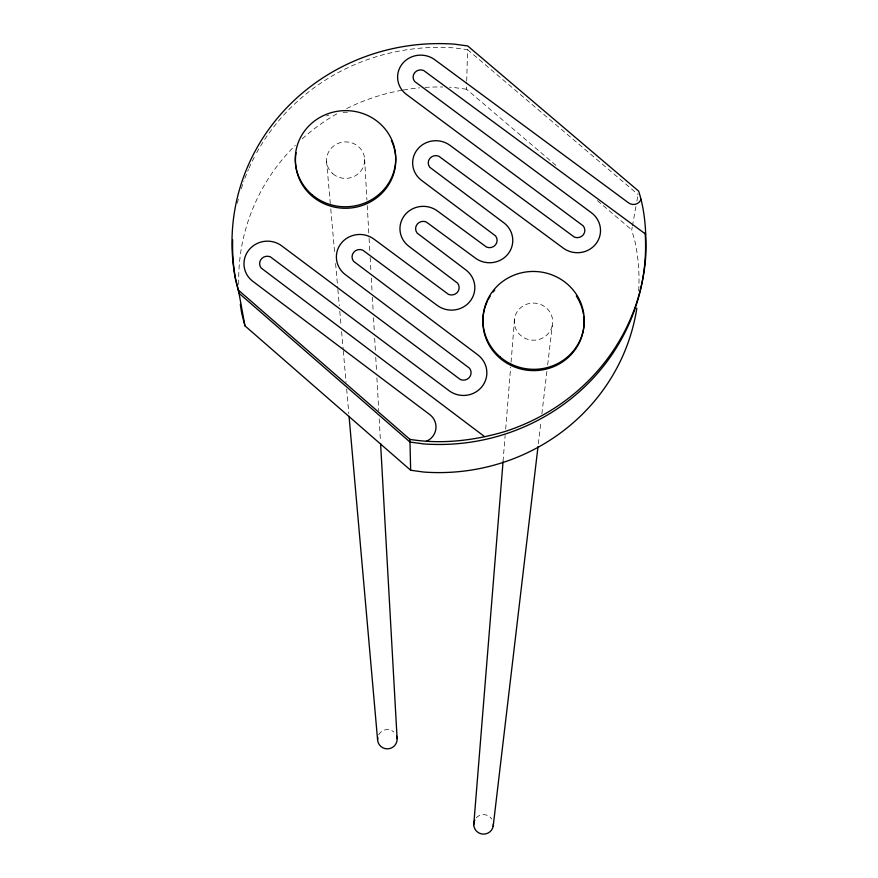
<?xml version="1.0" encoding="UTF-8"?>
<svg xmlns="http://www.w3.org/2000/svg" width="878" height="878" viewBox="0 0 878 878"><rect width="100%" height="100%" fill="white"/><g stroke="black" fill="none" stroke-linecap="round" stroke-linejoin="round"><path stroke-width="0.66" stroke-dasharray="4.39 3.29" d="M555.862 165.316L466.481 89.227L466.679 82.411M466.712 81.05L467.59 49.695L454.354 47.906A206.506 198.56 0.4 0 0 255.652 154.616M503.039 461.389L505.135 435.411M505.684 429.112L510.656 367.048M511.073 362.23L514.629 317.825M538.335 443.851L540.903 422.077M541.869 413.9L547.016 370.34M547.652 364.897L552.317 325.42A19.239 18.57 4.5 0 0 527.349 304.007A19.239 18.57 4.5 0 0 520.742 335.495A19.239 18.57 4.5 0 0 552.317 325.42M638.679 290.925A200.162 192.82 0.4 0 0 635.123 242.065L631.721 229.904L632.193 227.281M632.434 225.975L635.946 206.308M636.89 201.062L637.823 195.816M466.481 89.227L453.663 87.493A200.162 192.82 0.4 0 0 449.58 87.24M467.59 49.695L638.065 194.499M597.435 200.711L631.721 229.904M326.561 161.146L330.293 203.455M330.776 208.909L334.748 253.94M335.583 263.499L337.756 288.061M337.876 289.422L339.314 305.796M339.797 311.262L341.125 326.265M341.608 331.73L343.166 349.466M343.287 350.827L346.053 382.215M346.656 389.042L348.818 413.604M364.644 159.127L366.938 200.129M367.245 205.595L369.012 237.038M369.089 238.399L369.77 250.702M370.154 257.539L370.999 272.575M371.306 278.041L371.998 290.344M372.382 297.181L373.227 312.217M373.523 317.682L374.368 332.718M374.676 338.184L375.444 351.848M375.751 357.313L376.596 372.349M376.903 377.825L378.736 410.63M379.197 418.828L380.426 440.69M476.205 817.857A9.834 9.746 9.5 0 1 491.757 819.02M378.637 734.853A9.79 9.658 -5.5 0 1 393.893 732.011M238.75 284.472A200.162 192.82 0.4 0 1 295.348 145.287M302.197 138.823A200.162 192.82 0.4 0 1 338.337 112.988M346.733 108.543A200.162 192.82 0.4 0 1 402.036 90.225M403.375 89.995A200.162 192.82 0.4 0 1 419.596 87.844M425.04 87.416A200.162 192.82 0.4 0 1 442.764 86.999M237.389 203.18A206.506 198.56 0.4 0 1 238.344 199.196M241.318 188.66A206.506 198.56 0.4 0 1 243.941 180.868M244.885 178.311A206.506 198.56 0.4 0 1 248.474 169.421M249.023 168.17A206.506 198.56 0.4 0 1 255.004 155.823M326.517 115.94A50.178 48.005 -2.8 0 1 328.965 115.04M343.046 112.329A50.178 48.005 -2.8 0 1 349.587 112.384M332.839 173.767A19.064 18.24 -2.8 0 0 364.249 163.879A19.064 18.24 -2.8 0 0 339.72 142.829A19.064 18.24 -2.8 0 0 332.839 173.767"/><path stroke-width="1.32" d="M238.454 290.179L409.927 439.373C441.524 444.487 473.977 440.657 504.543 431.658A207.109 199.108 0.4 0 0 645.791 255.52C646.406 233.877 645.341 211.894 638.657 191.141L467.689 45.941L454.42 44.152A207.109 199.108 0.4 0 0 235.205 277.514L238.454 290.179L244.94 325.826L410.652 470.246L423.745 472.046A200.162 192.82 0.4 0 0 636.846 308.123M473.736 824.903L503.039 461.861M493.173 826.352L538.016 446.573M640.94 199.262L640.567 200.305A7.99 7.65 7.3 0 1 628.154 202.555L434.808 59.748A23.069 21.983 -0.2 0 0 402.442 63.644A23.069 21.983 -0.2 0 0 406.503 94.462L583.277 225.92A7.628 7.32 5.6 0 1 574.344 237.093L450.03 145.375A23.179 22.191 0.3 0 0 417.511 149.304A23.179 22.191 0.3 0 0 421.616 180.429L495.554 235.908A7.628 7.331 2.3 0 1 486.566 247.102L437.485 211.027A23.267 22.345 -0.2 0 0 404.857 214.989A23.267 22.345 -0.2 0 0 408.939 246.345L457.581 283.155A7.65 7.364 0.9 0 1 448.537 294.404L374.017 239.156A23.3 22.422 -2.7 0 0 341.322 243.14A23.3 22.422 -2.7 0 0 345.306 274.584L469.51 368.222A7.682 7.441 1.6 0 1 460.434 379.581L281.717 245.862A23.322 22.422 -6.3 0 0 248.99 249.846A23.322 22.422 -6.3 0 0 252.809 281.311L429.748 414.581A16.155 15.694 -0.5 0 1 429.605 439.483L426.379 441.272M645.659 234.163L423.602 70.459A7.562 7.2 -0.2 0 0 414.635 81.445L591.355 212.696A23.278 22.345 5.6 0 1 595.734 244.073A23.278 22.345 5.6 0 1 563.116 248.013L438.77 156.185A7.595 7.265 0.3 0 0 429.781 167.281L503.698 222.683A23.278 22.378 2.3 0 1 507.934 254.093A23.278 22.378 2.3 0 1 475.272 258.033L426.181 221.925A7.617 7.32 -0.2 0 0 417.149 233.098L465.768 269.853A23.344 22.499 0.9 0 1 469.949 301.428A23.344 22.499 0.9 0 1 437.2 305.39L362.658 250.087A7.639 7.342 -2.7 0 0 353.571 261.293L477.731 354.8A23.454 22.707 1.6 0 1 481.956 386.671A23.454 22.707 1.6 0 1 449.042 390.677L270.303 256.804A7.639 7.342 -6.3 0 0 261.15 268.02L484.579 436.618M244.94 325.826L241.801 313.556A200.162 192.82 0.4 0 1 240.331 304.348M349.06 416.337L377.584 739.748M380.58 443.434L397.119 738.672M409.927 439.373L410.652 470.246M396.658 736.192A9.79 9.658 -5.5 0 1 387.878 748.857A9.79 9.658 -5.5 0 1 377.781 737.235M493.359 823.816A9.834 9.746 9.5 0 1 481.561 833.913A9.834 9.746 9.5 0 1 474.768 819.964M645.121 232.725A206.506 198.56 0.4 0 1 423.503 443.906L409.982 442.051L239.014 293.263L235.776 280.631A206.506 198.56 0.4 0 1 232.67 239.727M391.412 140.502A50.178 48.005 -2.8 0 1 352.078 207.845A50.178 48.005 -2.8 0 1 296.084 152.761M583.738 316.376A50.617 48.861 4.5 0 1 525.329 369.945A50.617 48.861 4.5 0 1 487.652 300.737M488.223 299.607A50.617 48.861 4.5 0 1 490.144 296.27M493.118 292.034A50.617 48.861 4.5 0 1 494.775 290.047M576.319 295.974A50.617 48.861 4.5 0 1 581.423 306.378M581.829 307.585A50.617 48.861 4.5 0 1 583.365 313.83M500.12 356.94A50.694 48.927 4.5 0 0 583.288 330.271A50.694 48.927 4.5 0 0 517.394 273.936A50.694 48.927 4.5 0 0 500.12 356.94M311.931 194.609A50.244 48.07 -2.8 0 0 394.639 168.411A50.244 48.07 -2.8 0 0 329.898 113.064A50.244 48.07 -2.8 0 0 311.931 194.609"/></g></svg>
